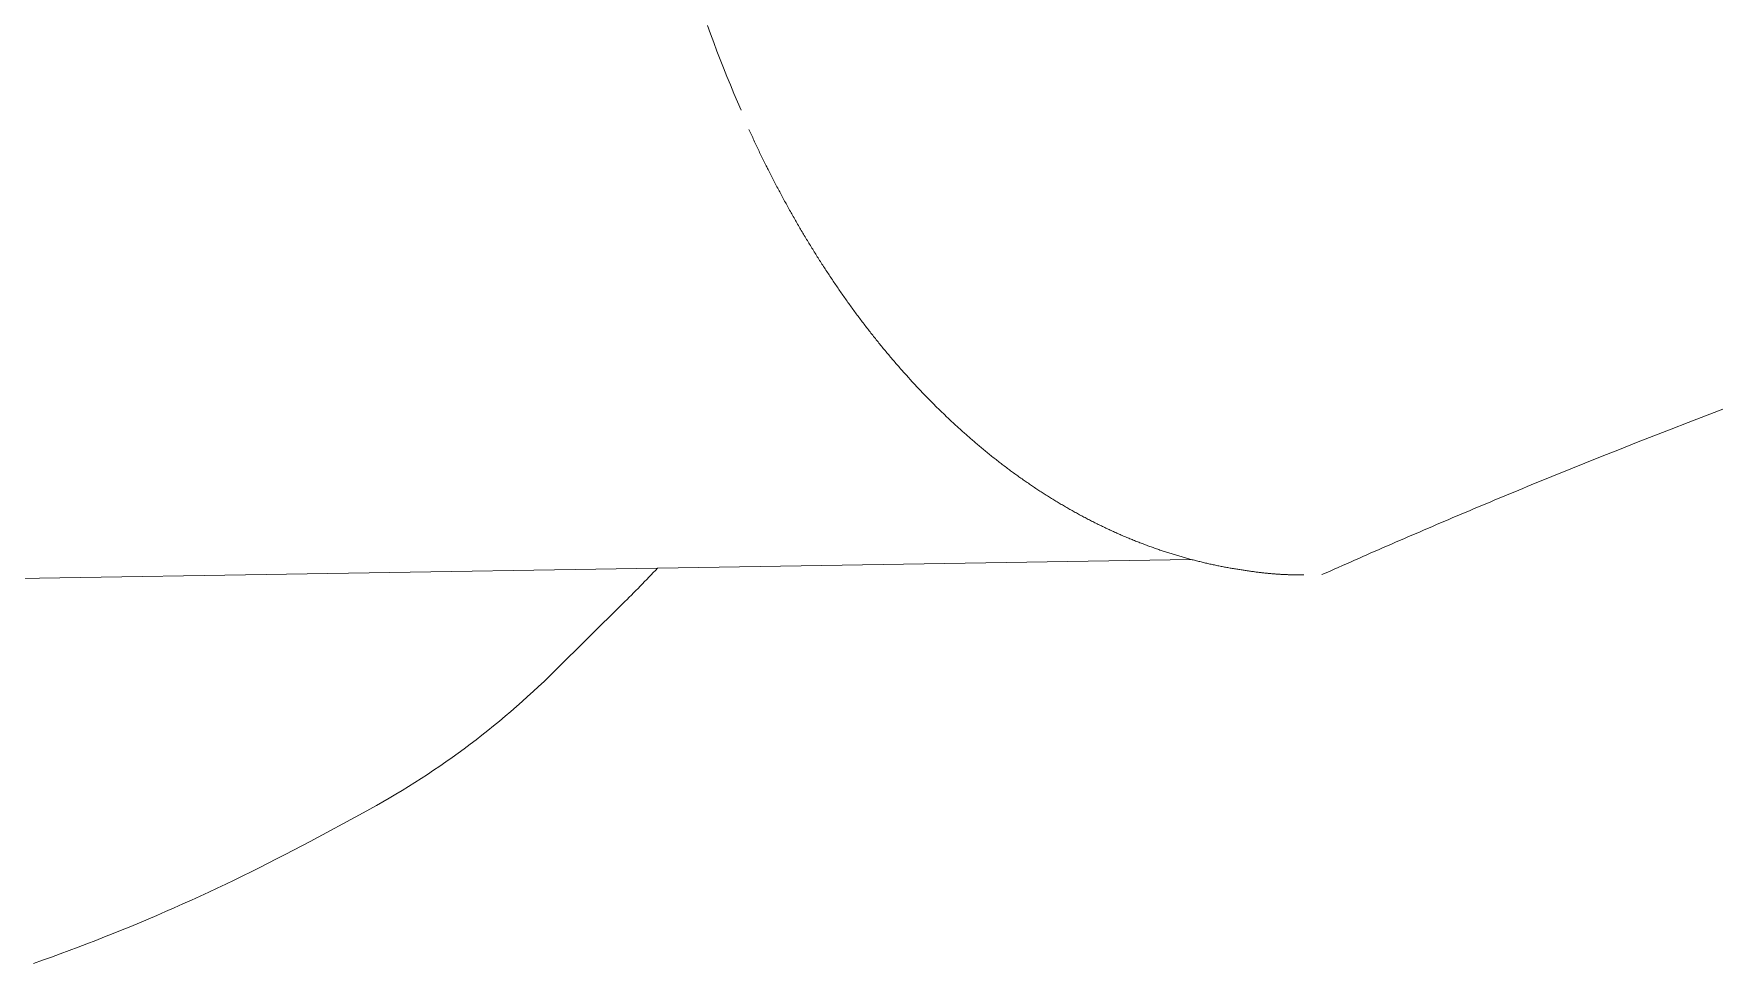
# Model space of a CAD drawing. Header units: millimetres. Extents: x -10563 to 10612, y -3613 to 6054.
# Drawn here: x 5022.79 to 5052.65, y -33.91 to -17.38 of the extents above; entities that cross this region are included whole.
import ezdxf

# ---------------------------------------------------------------- set-up
doc = ezdxf.new("R2010")
doc.units = ezdxf.units.MM
doc.header["$LTSCALE"] = 50
doc.layers.add('データ 001', color=14, linetype='Continuous')

# ---------------------------------------------------------------- blocks, each defined once
blk = doc.blocks.new('FcPack%d15')
at = {"layer": 'データ 001', "color": 1, "linetype": 'Continuous', "lineweight": 13}
for p, q in [((-67.754, -234.739), (-67.699, -234.891)), ((-67.699, -234.891), (-67.642, -235.042)), ((-67.642, -235.042), (-67.585, -235.194)), ((-67.585, -235.194), (-67.526, -235.345)), ((-67.526, -235.345), (-67.467, -235.495)), ((-67.467, -235.495), (-67.406, -235.646)), ((-67.406, -235.646), (-67.345, -235.796)), ((-67.345, -235.796), (-67.282, -235.947)), ((-67.282, -235.947), (-67.219, -236.097)), ((-67.219, -236.097), (-67.154, -236.246)), ((-67.005, -236.613), (-67.016, -236.589)), ((-66.994, -236.637), (-67.005, -236.613)), ((-66.983, -236.661), (-66.994, -236.637)), ((-66.972, -236.685), (-66.983, -236.661)), ((-66.961, -236.709), (-66.972, -236.685)), ((-66.95, -236.733), (-66.961, -236.709)), ((-66.939, -236.757), (-66.95, -236.733)), ((-66.927, -236.781), (-66.939, -236.757)), ((-66.916, -236.805), (-66.927, -236.781)), ((-66.905, -236.829), (-66.916, -236.805)), ((-66.894, -236.853), (-66.905, -236.829)), ((-66.882, -236.876), (-66.894, -236.853)), ((-66.871, -236.9), (-66.882, -236.876)), ((-66.86, -236.924), (-66.871, -236.9)), ((-66.848, -236.948), (-66.86, -236.924)), ((-66.837, -236.972), (-66.848, -236.948)), ((-66.826, -236.995), (-66.837, -236.972)), ((-66.814, -237.019), (-66.826, -236.995)), ((-66.803, -237.043), (-66.814, -237.019)), ((-66.791, -237.066), (-66.803, -237.043)), ((-66.78, -237.09), (-66.791, -237.066)), ((-66.768, -237.114), (-66.78, -237.09)), ((-66.757, -237.137), (-66.768, -237.114)), ((-66.745, -237.161), (-66.757, -237.137)), ((-66.733, -237.185), (-66.745, -237.161)), ((-66.722, -237.208), (-66.733, -237.185)), ((-66.71, -237.232), (-66.722, -237.208)), ((-66.698, -237.255), (-66.71, -237.232)), ((-66.686, -237.279), (-66.698, -237.255)), ((-66.674, -237.302), (-66.686, -237.279)), ((-66.663, -237.326), (-66.674, -237.302)), ((-66.651, -237.349), (-66.663, -237.326)), ((-66.639, -237.373), (-66.651, -237.349)), ((-66.627, -237.396), (-66.639, -237.373)), ((-66.615, -237.42), (-66.627, -237.396)), ((-66.603, -237.443), (-66.615, -237.42)), ((-66.591, -237.466), (-66.603, -237.443)), ((-66.579, -237.49), (-66.591, -237.466)), ((-66.567, -237.513), (-66.579, -237.49)), ((-66.555, -237.536), (-66.567, -237.513)), ((-66.543, -237.56), (-66.555, -237.536)), ((-66.53, -237.583), (-66.543, -237.56)), ((-66.518, -237.606), (-66.53, -237.583)), ((-66.506, -237.629), (-66.518, -237.606)), ((-66.494, -237.652), (-66.506, -237.629)), ((-66.481, -237.676), (-66.494, -237.652)), ((-66.469, -237.699), (-66.481, -237.676)), ((-66.457, -237.722), (-66.469, -237.699)), ((-66.444, -237.745), (-66.457, -237.722)), ((-66.432, -237.768), (-66.444, -237.745)), ((-66.42, -237.791), (-66.432, -237.768)), ((-66.407, -237.814), (-66.42, -237.791)), ((-66.395, -237.837), (-66.407, -237.814)), ((-66.382, -237.86), (-66.395, -237.837)), ((-66.369, -237.883), (-66.382, -237.86)), ((-66.357, -237.906), (-66.369, -237.883)), ((-66.344, -237.929), (-66.357, -237.906)), ((-66.332, -237.952), (-66.344, -237.929)), ((-66.319, -237.975), (-66.332, -237.952)), ((-66.306, -237.998), (-66.319, -237.975)), ((-66.293, -238.021), (-66.306, -237.998)), ((-66.281, -238.044), (-66.293, -238.021)), ((-66.268, -238.067), (-66.281, -238.044)), ((-66.255, -238.09), (-66.268, -238.067)), ((-66.242, -238.113), (-66.255, -238.09)), ((-66.229, -238.135), (-66.242, -238.113)), ((-66.216, -238.158), (-66.229, -238.135)), ((-66.203, -238.181), (-66.216, -238.158)), ((-66.19, -238.204), (-66.203, -238.181)), ((-66.177, -238.226), (-66.19, -238.204)), ((-66.164, -238.249), (-66.177, -238.226)), ((-66.151, -238.271), (-66.164, -238.249)), ((-66.138, -238.294), (-66.151, -238.271)), ((-66.125, -238.317), (-66.138, -238.294)), ((-66.112, -238.339), (-66.125, -238.317)), ((-66.099, -238.362), (-66.112, -238.339)), ((-66.086, -238.384), (-66.099, -238.362)), ((-66.072, -238.407), (-66.086, -238.384)), ((-66.059, -238.429), (-66.072, -238.407)), ((-66.046, -238.451), (-66.059, -238.429)), ((-66.033, -238.474), (-66.046, -238.451)), ((-66.019, -238.496), (-66.033, -238.474)), ((-66.006, -238.518), (-66.019, -238.496)), ((-65.993, -238.541), (-66.006, -238.518)), ((-65.979, -238.563), (-65.993, -238.541)), ((-65.966, -238.585), (-65.979, -238.563)), ((-65.952, -238.607), (-65.966, -238.585)), ((-65.939, -238.629), (-65.952, -238.607)), ((-65.925, -238.652), (-65.939, -238.629)), ((-65.912, -238.674), (-65.925, -238.652)), ((-65.898, -238.696), (-65.912, -238.674)), ((-65.884, -238.718), (-65.898, -238.696)), ((-65.871, -238.74), (-65.884, -238.718)), ((-65.857, -238.762), (-65.871, -238.74)), ((-65.843, -238.784), (-65.857, -238.762)), ((-65.83, -238.806), (-65.843, -238.784)), ((-65.816, -238.828), (-65.83, -238.806)), ((-65.802, -238.85), (-65.816, -238.828)), ((-65.788, -238.871), (-65.802, -238.85)), ((-65.775, -238.893), (-65.788, -238.871)), ((-65.761, -238.915), (-65.775, -238.893)), ((-65.747, -238.937), (-65.761, -238.915)), ((-65.733, -238.958), (-65.747, -238.937)), ((-65.719, -238.98), (-65.733, -238.958)), ((-65.705, -239.002), (-65.719, -238.98)), ((-65.691, -239.024), (-65.705, -239.002)), ((-65.677, -239.045), (-65.691, -239.024)), ((-65.663, -239.067), (-65.677, -239.045)), ((-65.649, -239.088), (-65.663, -239.067)), ((-65.635, -239.11), (-65.649, -239.088)), ((-65.621, -239.131), (-65.635, -239.11)), ((-65.606, -239.153), (-65.621, -239.131)), ((-65.592, -239.174), (-65.606, -239.153)), ((-65.578, -239.196), (-65.592, -239.174)), ((-65.564, -239.217), (-65.578, -239.196)), ((-65.55, -239.238), (-65.564, -239.217)), ((-65.535, -239.26), (-65.55, -239.238)), ((-65.521, -239.281), (-65.535, -239.26)), ((-65.507, -239.302), (-65.521, -239.281)), ((-65.492, -239.324), (-65.507, -239.302)), ((-65.478, -239.345), (-65.492, -239.324)), ((-65.463, -239.366), (-65.478, -239.345)), ((-65.449, -239.387), (-65.463, -239.366)), ((-65.434, -239.408), (-65.449, -239.387)), ((-65.42, -239.429), (-65.434, -239.408)), ((-65.405, -239.451), (-65.42, -239.429)), ((-65.391, -239.472), (-65.405, -239.451)), ((-65.376, -239.493), (-65.391, -239.472)), ((-65.361, -239.514), (-65.376, -239.493)), ((-65.347, -239.535), (-65.361, -239.514)), ((-65.332, -239.555), (-65.347, -239.535)), ((-65.317, -239.576), (-65.332, -239.555)), ((-65.303, -239.597), (-65.317, -239.576)), ((-65.288, -239.618), (-65.303, -239.597)), ((-65.273, -239.639), (-65.288, -239.618)), ((-65.258, -239.66), (-65.273, -239.639)), ((-65.243, -239.68), (-65.258, -239.66)), ((-65.229, -239.701), (-65.243, -239.68)), ((-65.214, -239.722), (-65.229, -239.701)), ((-65.199, -239.742), (-65.214, -239.722)), ((-65.184, -239.763), (-65.199, -239.742)), ((-65.169, -239.783), (-65.184, -239.763)), ((-65.154, -239.804), (-65.169, -239.783)), ((-65.139, -239.824), (-65.154, -239.804)), ((-65.124, -239.845), (-65.139, -239.824)), ((-65.109, -239.865), (-65.124, -239.845)), ((-65.094, -239.885), (-65.109, -239.865)), ((-65.079, -239.906), (-65.094, -239.885)), ((-65.063, -239.926), (-65.079, -239.906)), ((-65.048, -239.946), (-65.063, -239.926)), ((-65.033, -239.966), (-65.048, -239.946)), ((-65.018, -239.987), (-65.033, -239.966)), ((-65.003, -240.007), (-65.018, -239.987)), ((-64.987, -240.027), (-65.003, -240.007)), ((-64.972, -240.047), (-64.987, -240.027)), ((-64.957, -240.067), (-64.972, -240.047)), ((-64.941, -240.087), (-64.957, -240.067)), ((-64.926, -240.107), (-64.941, -240.087)), ((-64.911, -240.127), (-64.926, -240.107)), ((-64.895, -240.147), (-64.911, -240.127)), ((-64.88, -240.167), (-64.895, -240.147)), ((-64.864, -240.186), (-64.88, -240.167)), ((-64.849, -240.206), (-64.864, -240.186)), ((-64.833, -240.226), (-64.849, -240.206)), ((-64.818, -240.246), (-64.833, -240.226)), ((-64.802, -240.265), (-64.818, -240.246)), ((-64.787, -240.285), (-64.802, -240.265)), ((-64.771, -240.305), (-64.787, -240.285)), ((-64.756, -240.324), (-64.771, -240.305)), ((-64.74, -240.344), (-64.756, -240.324)), ((-64.724, -240.363), (-64.74, -240.344)), ((-64.708, -240.383), (-64.724, -240.363)), ((-64.693, -240.402), (-64.708, -240.383)), ((-64.677, -240.421), (-64.693, -240.402)), ((-64.661, -240.441), (-64.677, -240.421)), ((-64.645, -240.46), (-64.661, -240.441)), ((-64.63, -240.479), (-64.645, -240.46)), ((-64.614, -240.499), (-64.63, -240.479)), ((-64.598, -240.518), (-64.614, -240.499)), ((-64.582, -240.537), (-64.598, -240.518)), ((-64.566, -240.556), (-64.582, -240.537)), ((-64.55, -240.575), (-64.566, -240.556)), ((-64.534, -240.594), (-64.55, -240.575)), ((-64.518, -240.613), (-64.534, -240.594)), ((-64.502, -240.632), (-64.518, -240.613)), ((-64.486, -240.651), (-64.502, -240.632)), ((-64.47, -240.67), (-64.486, -240.651)), ((-64.454, -240.689), (-64.47, -240.67)), ((-64.438, -240.708), (-64.454, -240.689)), ((-64.421, -240.727), (-64.438, -240.708)), ((-64.405, -240.746), (-64.421, -240.727)), ((-64.389, -240.764), (-64.405, -240.746)), ((-64.373, -240.783), (-64.389, -240.764)), ((-64.357, -240.802), (-64.373, -240.783)), ((-64.34, -240.82), (-64.357, -240.802)), ((-64.324, -240.839), (-64.34, -240.82)), ((-64.308, -240.858), (-64.324, -240.839)), ((-64.291, -240.876), (-64.308, -240.858)), ((-64.275, -240.895), (-64.291, -240.876)), ((-64.259, -240.913), (-64.275, -240.895)), ((-64.242, -240.931), (-64.259, -240.913)), ((-64.226, -240.95), (-64.242, -240.931)), ((-64.209, -240.968), (-64.226, -240.95)), ((-64.193, -240.986), (-64.209, -240.968)), ((-64.176, -241.004), (-64.193, -240.986)), ((-64.16, -241.023), (-64.176, -241.004)), ((-64.143, -241.041), (-64.16, -241.023)), ((-64.127, -241.059), (-64.143, -241.041)), ((-64.11, -241.077), (-64.127, -241.059)), ((-64.094, -241.095), (-64.11, -241.077)), ((-64.077, -241.113), (-64.094, -241.095)), ((-64.06, -241.131), (-64.077, -241.113)), ((-64.044, -241.149), (-64.06, -241.131)), ((-64.027, -241.167), (-64.044, -241.149)), ((-64.01, -241.184), (-64.027, -241.167)), ((-63.994, -241.202), (-64.01, -241.184)), ((-63.977, -241.22), (-63.994, -241.202)), ((-63.96, -241.237), (-63.977, -241.22)), ((-63.943, -241.255), (-63.96, -241.237)), ((-63.926, -241.273), (-63.943, -241.255)), ((-63.91, -241.29), (-63.926, -241.273)), ((-63.893, -241.308), (-63.91, -241.29)), ((-63.876, -241.325), (-63.893, -241.308)), ((-63.859, -241.343), (-63.876, -241.325)), ((-63.842, -241.36), (-63.859, -241.343)), ((-63.825, -241.377), (-63.842, -241.36)), ((-63.808, -241.395), (-63.825, -241.377)), ((-63.791, -241.412), (-63.808, -241.395)), ((-63.774, -241.429), (-63.791, -241.412)), ((-63.757, -241.446), (-63.774, -241.429)), ((-63.74, -241.463), (-63.757, -241.446)), ((-63.723, -241.481), (-63.74, -241.463)), ((-63.706, -241.498), (-63.723, -241.481)), ((-63.689, -241.515), (-63.706, -241.498)), ((-63.672, -241.532), (-63.689, -241.515)), ((-63.655, -241.548), (-63.672, -241.532)), ((-63.637, -241.565), (-63.655, -241.548)), ((-63.62, -241.582), (-63.637, -241.565)), ((-63.603, -241.599), (-63.62, -241.582)), ((-63.586, -241.616), (-63.603, -241.599)), ((-63.569, -241.632), (-63.586, -241.616)), ((-63.551, -241.649), (-63.569, -241.632)), ((-63.534, -241.666), (-63.551, -241.649)), ((-63.517, -241.682), (-63.534, -241.666)), ((-63.499, -241.699), (-63.517, -241.682)), ((-63.482, -241.715), (-63.499, -241.699)), ((-63.465, -241.732), (-63.482, -241.715)), ((-63.447, -241.748), (-63.465, -241.732)), ((-63.43, -241.765), (-63.447, -241.748)), ((-63.412, -241.781), (-63.43, -241.765)), ((-63.395, -241.797), (-63.412, -241.781)), ((-50.026, -241.675), (-50.333, -241.793)), ((-49.719, -241.557), (-50.026, -241.675)), ((-63.377, -241.814), (-63.395, -241.797)), ((-63.36, -241.83), (-63.377, -241.814)), ((-63.342, -241.846), (-63.36, -241.83)), ((-63.325, -241.862), (-63.342, -241.846)), ((-63.307, -241.878), (-63.325, -241.862)), ((-63.29, -241.894), (-63.307, -241.878)), ((-63.272, -241.91), (-63.29, -241.894)), ((-63.254, -241.926), (-63.272, -241.91)), ((-63.237, -241.942), (-63.254, -241.926)), ((-63.219, -241.958), (-63.237, -241.942)), ((-63.201, -241.974), (-63.219, -241.958)), ((-63.184, -241.99), (-63.201, -241.974)), ((-63.166, -242.005), (-63.184, -241.99)), ((-63.148, -242.021), (-63.166, -242.005)), ((-63.131, -242.037), (-63.148, -242.021)), ((-63.113, -242.052), (-63.131, -242.037)), ((-63.095, -242.068), (-63.113, -242.052)), ((-63.077, -242.083), (-63.095, -242.068)), ((-63.059, -242.099), (-63.077, -242.083)), ((-50.946, -242.031), (-51.252, -242.151)), ((-50.64, -241.911), (-50.946, -242.031)), ((-50.333, -241.793), (-50.64, -241.911)), ((-63.042, -242.114), (-63.059, -242.099)), ((-63.024, -242.129), (-63.042, -242.114)), ((-63.006, -242.145), (-63.024, -242.129)), ((-62.988, -242.16), (-63.006, -242.145)), ((-62.97, -242.175), (-62.988, -242.16)), ((-62.952, -242.19), (-62.97, -242.175)), ((-62.934, -242.205), (-62.952, -242.19)), ((-62.916, -242.22), (-62.934, -242.205)), ((-62.898, -242.235), (-62.916, -242.22)), ((-62.88, -242.25), (-62.898, -242.235)), ((-62.862, -242.265), (-62.88, -242.25)), ((-62.844, -242.28), (-62.862, -242.265)), ((-62.826, -242.295), (-62.844, -242.28)), ((-62.808, -242.31), (-62.826, -242.295)), ((-62.79, -242.325), (-62.808, -242.31)), ((-62.772, -242.339), (-62.79, -242.325)), ((-62.754, -242.354), (-62.772, -242.339)), ((-62.736, -242.369), (-62.754, -242.354)), ((-62.718, -242.383), (-62.736, -242.369)), ((-62.7, -242.398), (-62.718, -242.383)), ((-51.558, -242.272), (-51.863, -242.394)), ((-51.252, -242.151), (-51.558, -242.272)), ((-62.682, -242.412), (-62.7, -242.398)), ((-62.663, -242.426), (-62.682, -242.412)), ((-62.645, -242.441), (-62.663, -242.426)), ((-62.627, -242.455), (-62.645, -242.441)), ((-62.609, -242.469), (-62.627, -242.455)), ((-62.591, -242.484), (-62.609, -242.469)), ((-62.572, -242.498), (-62.591, -242.484)), ((-62.554, -242.512), (-62.572, -242.498)), ((-62.536, -242.526), (-62.554, -242.512)), ((-62.517, -242.54), (-62.536, -242.526)), ((-62.499, -242.554), (-62.517, -242.54)), ((-62.481, -242.568), (-62.499, -242.554)), ((-62.462, -242.582), (-62.481, -242.568)), ((-62.444, -242.596), (-62.462, -242.582)), ((-62.426, -242.61), (-62.444, -242.596)), ((-62.407, -242.623), (-62.426, -242.61)), ((-62.389, -242.637), (-62.407, -242.623)), ((-62.37, -242.651), (-62.389, -242.637)), ((-62.352, -242.664), (-62.37, -242.651)), ((-62.333, -242.678), (-62.352, -242.664)), ((-62.315, -242.691), (-62.333, -242.678)), ((-52.536, -242.665), (-52.609, -242.695)), ((-52.463, -242.635), (-52.536, -242.665)), ((-52.389, -242.605), (-52.463, -242.635)), ((-52.316, -242.576), (-52.389, -242.605)), ((-52.242, -242.546), (-52.316, -242.576)), ((-52.168, -242.516), (-52.242, -242.546)), ((-51.863, -242.394), (-52.168, -242.516)), ((-62.296, -242.705), (-62.315, -242.691)), ((-62.278, -242.718), (-62.296, -242.705)), ((-62.259, -242.732), (-62.278, -242.718)), ((-62.241, -242.745), (-62.259, -242.732)), ((-62.222, -242.758), (-62.241, -242.745)), ((-62.204, -242.772), (-62.222, -242.758)), ((-62.185, -242.785), (-62.204, -242.772)), ((-62.166, -242.798), (-62.185, -242.785)), ((-62.148, -242.811), (-62.166, -242.798)), ((-62.129, -242.824), (-62.148, -242.811)), ((-62.11, -242.837), (-62.129, -242.824)), ((-62.092, -242.85), (-62.11, -242.837)), ((-62.073, -242.863), (-62.092, -242.85)), ((-62.054, -242.876), (-62.073, -242.863)), ((-62.036, -242.889), (-62.054, -242.876)), ((-62.017, -242.901), (-62.036, -242.889)), ((-61.998, -242.914), (-62.017, -242.901)), ((-61.979, -242.927), (-61.998, -242.914)), ((-61.961, -242.939), (-61.979, -242.927)), ((-61.942, -242.952), (-61.961, -242.939)), ((-61.923, -242.965), (-61.942, -242.952)), ((-61.904, -242.977), (-61.923, -242.965)), ((-61.885, -242.989), (-61.904, -242.977)), ((-53.27, -242.965), (-53.343, -242.996)), ((-53.196, -242.935), (-53.27, -242.965)), ((-53.123, -242.905), (-53.196, -242.935)), ((-53.05, -242.875), (-53.123, -242.905)), ((-52.976, -242.845), (-53.05, -242.875)), ((-52.903, -242.815), (-52.976, -242.845)), ((-52.83, -242.785), (-52.903, -242.815)), ((-52.756, -242.755), (-52.83, -242.785)), ((-52.683, -242.725), (-52.756, -242.755)), ((-52.609, -242.695), (-52.683, -242.725)), ((-61.867, -243.002), (-61.885, -242.989)), ((-61.848, -243.014), (-61.867, -243.002)), ((-61.829, -243.026), (-61.848, -243.014)), ((-61.81, -243.039), (-61.829, -243.026)), ((-61.791, -243.051), (-61.81, -243.039)), ((-61.772, -243.063), (-61.791, -243.051)), ((-61.754, -243.075), (-61.772, -243.063)), ((-61.735, -243.087), (-61.754, -243.075)), ((-61.716, -243.099), (-61.735, -243.087)), ((-61.697, -243.111), (-61.716, -243.099)), ((-61.678, -243.123), (-61.697, -243.111)), ((-61.659, -243.134), (-61.678, -243.123)), ((-61.64, -243.146), (-61.659, -243.134)), ((-61.621, -243.158), (-61.64, -243.146)), ((-61.602, -243.17), (-61.621, -243.158)), ((-61.583, -243.181), (-61.602, -243.17)), ((-61.564, -243.193), (-61.583, -243.181)), ((-61.545, -243.204), (-61.564, -243.193)), ((-61.526, -243.216), (-61.545, -243.204)), ((-61.507, -243.227), (-61.526, -243.216)), ((-61.488, -243.239), (-61.507, -243.227)), ((-61.469, -243.25), (-61.488, -243.239)), ((-61.45, -243.261), (-61.469, -243.25)), ((-61.431, -243.272), (-61.45, -243.261)), ((-61.412, -243.283), (-61.431, -243.272)), ((-54.002, -243.27), (-54.075, -243.301)), ((-53.929, -243.24), (-54.002, -243.27)), ((-53.855, -243.209), (-53.929, -243.24)), ((-53.782, -243.178), (-53.855, -243.209)), ((-53.709, -243.148), (-53.782, -243.178)), ((-53.636, -243.117), (-53.709, -243.148)), ((-53.563, -243.087), (-53.636, -243.117)), ((-53.49, -243.056), (-53.563, -243.087)), ((-53.416, -243.026), (-53.49, -243.056)), ((-53.343, -242.996), (-53.416, -243.026)), ((-61.393, -243.295), (-61.412, -243.283)), ((-61.373, -243.306), (-61.393, -243.295)), ((-61.354, -243.317), (-61.373, -243.306)), ((-61.335, -243.328), (-61.354, -243.317)), ((-61.316, -243.339), (-61.335, -243.328)), ((-61.297, -243.349), (-61.316, -243.339)), ((-61.278, -243.36), (-61.297, -243.349)), ((-61.258, -243.371), (-61.278, -243.36)), ((-61.239, -243.382), (-61.258, -243.371)), ((-61.22, -243.392), (-61.239, -243.382)), ((-61.201, -243.403), (-61.22, -243.392)), ((-61.182, -243.414), (-61.201, -243.403)), ((-61.162, -243.424), (-61.182, -243.414)), ((-61.143, -243.435), (-61.162, -243.424)), ((-61.124, -243.445), (-61.143, -243.435)), ((-61.105, -243.455), (-61.124, -243.445)), ((-61.085, -243.466), (-61.105, -243.455)), ((-61.066, -243.476), (-61.085, -243.466)), ((-61.047, -243.486), (-61.066, -243.476)), ((-61.027, -243.496), (-61.047, -243.486)), ((-61.008, -243.506), (-61.027, -243.496)), ((-60.989, -243.516), (-61.008, -243.506)), ((-60.969, -243.526), (-60.989, -243.516)), ((-60.95, -243.536), (-60.969, -243.526)), ((-60.931, -243.546), (-60.95, -243.536)), ((-60.911, -243.556), (-60.931, -243.546)), ((-60.892, -243.566), (-60.911, -243.556)), ((-60.872, -243.576), (-60.892, -243.566)), ((-60.853, -243.585), (-60.872, -243.576)), ((-54.732, -243.579), (-54.805, -243.61)), ((-54.659, -243.548), (-54.732, -243.579)), ((-54.586, -243.517), (-54.659, -243.548)), ((-54.513, -243.486), (-54.586, -243.517)), ((-54.44, -243.455), (-54.513, -243.486)), ((-54.367, -243.424), (-54.44, -243.455)), ((-54.294, -243.393), (-54.367, -243.424)), ((-54.221, -243.362), (-54.294, -243.393)), ((-54.148, -243.332), (-54.221, -243.362)), ((-54.075, -243.301), (-54.148, -243.332)), ((-60.834, -243.595), (-60.853, -243.585)), ((-60.814, -243.605), (-60.834, -243.595)), ((-60.795, -243.614), (-60.814, -243.605)), ((-60.775, -243.624), (-60.795, -243.614)), ((-60.756, -243.633), (-60.775, -243.624)), ((-60.736, -243.643), (-60.756, -243.633)), ((-60.717, -243.652), (-60.736, -243.643)), ((-60.698, -243.661), (-60.717, -243.652)), ((-60.678, -243.671), (-60.698, -243.661)), ((-60.659, -243.68), (-60.678, -243.671)), ((-60.639, -243.689), (-60.659, -243.68)), ((-60.62, -243.698), (-60.639, -243.689)), ((-60.6, -243.707), (-60.62, -243.698)), ((-60.581, -243.716), (-60.6, -243.707)), ((-60.561, -243.725), (-60.581, -243.716)), ((-60.542, -243.734), (-60.561, -243.725)), ((-60.522, -243.743), (-60.542, -243.734)), ((-60.503, -243.751), (-60.522, -243.743)), ((-60.483, -243.76), (-60.503, -243.751)), ((-60.464, -243.769), (-60.483, -243.76)), ((-60.444, -243.778), (-60.464, -243.769)), ((-60.425, -243.786), (-60.444, -243.778)), ((-60.405, -243.795), (-60.425, -243.786)), ((-60.386, -243.803), (-60.405, -243.795)), ((-60.366, -243.812), (-60.386, -243.803)), ((-60.346, -243.82), (-60.366, -243.812)), ((-60.327, -243.828), (-60.346, -243.82)), ((-60.307, -243.836), (-60.327, -243.828)), ((-60.288, -243.845), (-60.307, -243.836)), ((-60.268, -243.853), (-60.288, -243.845)), ((-60.249, -243.861), (-60.268, -243.853)), ((-60.229, -243.869), (-60.249, -243.861)), ((-60.209, -243.877), (-60.229, -243.869)), ((-60.19, -243.885), (-60.209, -243.877)), ((-55.387, -243.861), (-55.46, -243.892)), ((-55.315, -243.829), (-55.387, -243.861)), ((-55.242, -243.798), (-55.315, -243.829)), ((-55.169, -243.767), (-55.242, -243.798)), ((-55.096, -243.735), (-55.169, -243.767)), ((-55.023, -243.704), (-55.096, -243.735)), ((-54.95, -243.673), (-55.023, -243.704)), ((-54.878, -243.641), (-54.95, -243.673)), ((-54.805, -243.61), (-54.878, -243.641)), ((-60.17, -243.893), (-60.19, -243.885)), ((-60.15, -243.901), (-60.17, -243.893)), ((-60.131, -243.909), (-60.15, -243.901)), ((-60.111, -243.916), (-60.131, -243.909)), ((-60.092, -243.924), (-60.111, -243.916)), ((-60.072, -243.932), (-60.092, -243.924)), ((-60.052, -243.939), (-60.072, -243.932)), ((-60.033, -243.947), (-60.052, -243.939)), ((-60.013, -243.954), (-60.033, -243.947)), ((-59.993, -243.962), (-60.013, -243.954)), ((-59.974, -243.969), (-59.993, -243.962)), ((-59.954, -243.976), (-59.974, -243.969)), ((-59.934, -243.984), (-59.954, -243.976)), ((-59.915, -243.991), (-59.934, -243.984)), ((-59.895, -243.998), (-59.915, -243.991)), ((-59.875, -244.005), (-59.895, -243.998)), ((-59.856, -244.012), (-59.875, -244.005)), ((-59.836, -244.019), (-59.856, -244.012)), ((-59.816, -244.026), (-59.836, -244.019)), ((-59.796, -244.033), (-59.816, -244.026)), ((-59.777, -244.04), (-59.796, -244.033)), ((-59.757, -244.047), (-59.777, -244.04)), ((-59.737, -244.054), (-59.757, -244.047)), ((-59.717, -244.061), (-59.737, -244.054)), ((-59.698, -244.067), (-59.717, -244.061)), ((-59.678, -244.074), (-59.698, -244.067)), ((-59.658, -244.08), (-59.678, -244.074)), ((-59.638, -244.087), (-59.658, -244.08)), ((-59.619, -244.093), (-59.638, -244.087)), ((-59.599, -244.1), (-59.619, -244.093)), ((-59.579, -244.106), (-59.599, -244.1)), ((-59.559, -244.113), (-59.579, -244.106)), ((-59.54, -244.119), (-59.559, -244.113)), ((-59.52, -244.125), (-59.54, -244.119)), ((-59.5, -244.131), (-59.52, -244.125)), ((-59.48, -244.137), (-59.5, -244.131)), ((-59.461, -244.143), (-59.48, -244.137)), ((-59.441, -244.149), (-59.461, -244.143)), ((-59.421, -244.155), (-59.441, -244.149)), ((-59.401, -244.161), (-59.421, -244.155)), ((-59.381, -244.167), (-59.401, -244.161)), ((-59.362, -244.173), (-59.381, -244.167)), ((-59.342, -244.179), (-59.362, -244.173)), ((-56.041, -244.146), (-56.114, -244.178)), ((-55.969, -244.114), (-56.041, -244.146)), ((-55.896, -244.082), (-55.969, -244.114)), ((-55.824, -244.051), (-55.896, -244.082)), ((-55.751, -244.019), (-55.824, -244.051)), ((-55.678, -243.987), (-55.751, -244.019)), ((-55.606, -243.956), (-55.678, -243.987)), ((-55.533, -243.924), (-55.606, -243.956)), ((-55.46, -243.892), (-55.533, -243.924)), ((-87.918, -244.7), (-68.64, -244.383)), ((-68.64, -244.383), (-59.169, -244.227)), ((-59.322, -244.184), (-59.342, -244.179)), ((-59.302, -244.19), (-59.322, -244.184)), ((-59.283, -244.195), (-59.302, -244.19)), ((-59.263, -244.201), (-59.283, -244.195)), ((-59.243, -244.207), (-59.263, -244.201)), ((-59.223, -244.212), (-59.243, -244.207)), ((-59.204, -244.217), (-59.223, -244.212)), ((-59.184, -244.223), (-59.204, -244.217)), ((-59.164, -244.228), (-59.184, -244.223)), ((-59.144, -244.233), (-59.164, -244.228)), ((-59.124, -244.238), (-59.144, -244.233)), ((-59.105, -244.244), (-59.124, -244.238)), ((-59.085, -244.249), (-59.105, -244.244)), ((-59.065, -244.254), (-59.085, -244.249)), ((-59.045, -244.259), (-59.065, -244.254)), ((-59.026, -244.264), (-59.045, -244.259)), ((-59.006, -244.268), (-59.026, -244.264)), ((-58.986, -244.273), (-59.006, -244.268)), ((-58.966, -244.278), (-58.986, -244.273)), ((-58.947, -244.283), (-58.966, -244.278)), ((-58.927, -244.287), (-58.947, -244.283)), ((-58.907, -244.292), (-58.927, -244.287)), ((-58.887, -244.297), (-58.907, -244.292)), ((-58.867, -244.301), (-58.887, -244.297)), ((-58.848, -244.306), (-58.867, -244.301)), ((-58.828, -244.31), (-58.848, -244.306)), ((-58.808, -244.314), (-58.828, -244.31)), ((-58.788, -244.319), (-58.808, -244.314)), ((-58.769, -244.323), (-58.788, -244.319)), ((-58.749, -244.327), (-58.769, -244.323)), ((-58.729, -244.331), (-58.749, -244.327)), ((-58.709, -244.335), (-58.729, -244.331)), ((-58.689, -244.34), (-58.709, -244.335)), ((-58.67, -244.344), (-58.689, -244.34)), ((-58.65, -244.348), (-58.67, -244.344)), ((-58.63, -244.351), (-58.65, -244.348)), ((-58.61, -244.355), (-58.63, -244.351)), ((-58.591, -244.359), (-58.61, -244.355)), ((-58.571, -244.363), (-58.591, -244.359)), ((-58.551, -244.367), (-58.571, -244.363)), ((-58.531, -244.37), (-58.551, -244.367)), ((-58.511, -244.374), (-58.531, -244.37)), ((-58.492, -244.377), (-58.511, -244.374)), ((-58.472, -244.381), (-58.492, -244.377)), ((-58.452, -244.384), (-58.472, -244.381)), ((-58.432, -244.388), (-58.452, -244.384)), ((-58.413, -244.391), (-58.432, -244.388)), ((-58.393, -244.394), (-58.413, -244.391)), ((-58.373, -244.398), (-58.393, -244.394)), ((-58.354, -244.401), (-58.373, -244.398)), ((-58.334, -244.404), (-58.354, -244.401)), ((-58.315, -244.407), (-58.334, -244.404)), ((-58.296, -244.41), (-58.315, -244.407)), ((-58.277, -244.413), (-58.296, -244.41)), ((-58.258, -244.416), (-58.277, -244.413)), ((-58.239, -244.419), (-58.258, -244.416)), ((-58.221, -244.422), (-58.239, -244.419)), ((-58.202, -244.424), (-58.221, -244.422)), ((-58.184, -244.427), (-58.202, -244.424)), ((-58.165, -244.43), (-58.184, -244.427)), ((-58.147, -244.432), (-58.165, -244.43)), ((-58.129, -244.435), (-58.147, -244.432)), ((-58.111, -244.438), (-58.129, -244.435)), ((-58.093, -244.44), (-58.111, -244.438)), ((-58.076, -244.443), (-58.093, -244.44)), ((-58.058, -244.445), (-58.076, -244.443)), ((-58.04, -244.447), (-58.058, -244.445)), ((-58.023, -244.45), (-58.04, -244.447)), ((-58.006, -244.452), (-58.023, -244.45)), ((-57.989, -244.454), (-58.006, -244.452)), ((-57.972, -244.456), (-57.989, -244.454)), ((-57.955, -244.458), (-57.972, -244.456)), ((-57.938, -244.46), (-57.955, -244.458)), ((-57.921, -244.462), (-57.938, -244.46)), ((-57.905, -244.464), (-57.921, -244.462)), ((-57.888, -244.466), (-57.905, -244.464)), ((-57.872, -244.468), (-57.888, -244.466)), ((-57.856, -244.47), (-57.872, -244.468)), ((-57.84, -244.471), (-57.856, -244.47)), ((-57.824, -244.473), (-57.84, -244.471)), ((-57.808, -244.475), (-57.824, -244.473)), ((-57.792, -244.476), (-57.808, -244.475)), ((-56.766, -244.467), (-56.839, -244.499)), ((-56.694, -244.435), (-56.766, -244.467)), ((-56.622, -244.402), (-56.694, -244.435)), ((-56.549, -244.37), (-56.622, -244.402)), ((-56.477, -244.338), (-56.549, -244.37)), ((-56.404, -244.306), (-56.477, -244.338)), ((-56.332, -244.274), (-56.404, -244.306)), ((-56.259, -244.242), (-56.332, -244.274)), ((-56.187, -244.21), (-56.259, -244.242)), ((-56.114, -244.178), (-56.187, -244.21)), ((-57.777, -244.478), (-57.792, -244.476)), ((-57.761, -244.479), (-57.777, -244.478)), ((-57.746, -244.481), (-57.761, -244.479)), ((-57.73, -244.482), (-57.746, -244.481)), ((-57.715, -244.484), (-57.73, -244.482)), ((-57.7, -244.485), (-57.715, -244.484)), ((-57.685, -244.486), (-57.7, -244.485)), ((-57.67, -244.487), (-57.685, -244.486)), ((-57.656, -244.488), (-57.67, -244.487)), ((-57.641, -244.489), (-57.656, -244.488)), ((-57.627, -244.49), (-57.641, -244.489)), ((-57.612, -244.491), (-57.627, -244.49)), ((-57.598, -244.492), (-57.612, -244.491)), ((-57.584, -244.493), (-57.598, -244.492)), ((-57.57, -244.494), (-57.584, -244.493)), ((-57.556, -244.495), (-57.57, -244.494)), ((-57.543, -244.496), (-57.556, -244.495)), ((-57.529, -244.496), (-57.543, -244.496)), ((-57.515, -244.497), (-57.529, -244.496)), ((-57.502, -244.498), (-57.515, -244.497)), ((-57.489, -244.498), (-57.502, -244.498)), ((-57.476, -244.499), (-57.489, -244.498)), ((-57.463, -244.499), (-57.476, -244.499)), ((-57.45, -244.499), (-57.463, -244.499)), ((-57.437, -244.5), (-57.45, -244.499)), ((-57.424, -244.5), (-57.437, -244.5)), ((-57.412, -244.5), (-57.424, -244.5)), ((-57.399, -244.5), (-57.412, -244.5)), ((-57.387, -244.501), (-57.399, -244.5)), ((-57.375, -244.501), (-57.387, -244.501)), ((-57.362, -244.501), (-57.375, -244.501)), ((-57.35, -244.501), (-57.362, -244.501)), ((-57.339, -244.501), (-57.35, -244.501)), ((-57.327, -244.501), (-57.339, -244.501)), ((-57.315, -244.501), (-57.327, -244.501)), ((-57.304, -244.501), (-57.315, -244.501)), ((-57.292, -244.501), (-57.304, -244.501)), ((-57.281, -244.501), (-57.292, -244.501)), ((-57.27, -244.501), (-57.281, -244.501)), ((-57.259, -244.501), (-57.27, -244.501)), ((-57.248, -244.502), (-57.259, -244.501)), ((-57.237, -244.502), (-57.248, -244.502)), ((-57.226, -244.502), (-57.237, -244.502)), ((-57.216, -244.502), (-57.226, -244.502)), ((-57.205, -244.502), (-57.216, -244.502)), ((-57.195, -244.502), (-57.205, -244.502)), ((-57.185, -244.502), (-57.195, -244.502)), ((-57.174, -244.502), (-57.185, -244.502)), ((-57.164, -244.502), (-57.174, -244.502)), ((-69.26, -245.018), (-70.464, -246.21)), ((-73.866, -248.729), (-74.81, -249.238))]:
    blk.add_line(p, q, dxfattribs=at)
for centre, radius, start, end in [((-87.429, -226.661), 25.828, 314.7057, 316.6748), ((-80.922, -235.644), 14.866, 298.3347, 314.7057), ((-91.025, -219.167), 34.164, 289.3226, 298.3347)]:
    blk.add_arc(centre, radius, start, end, dxfattribs=at)

msp = doc.modelspace()

# ---------------------------------------------------------------- block references
at = {"layer": 'データ 001', "color": 1, "linetype": 'Continuous', "lineweight": 13}
msp.add_blockref('FcPack%d15', (5102.515, 217.5), dxfattribs=at)

doc.saveas('drawing.dxf')
